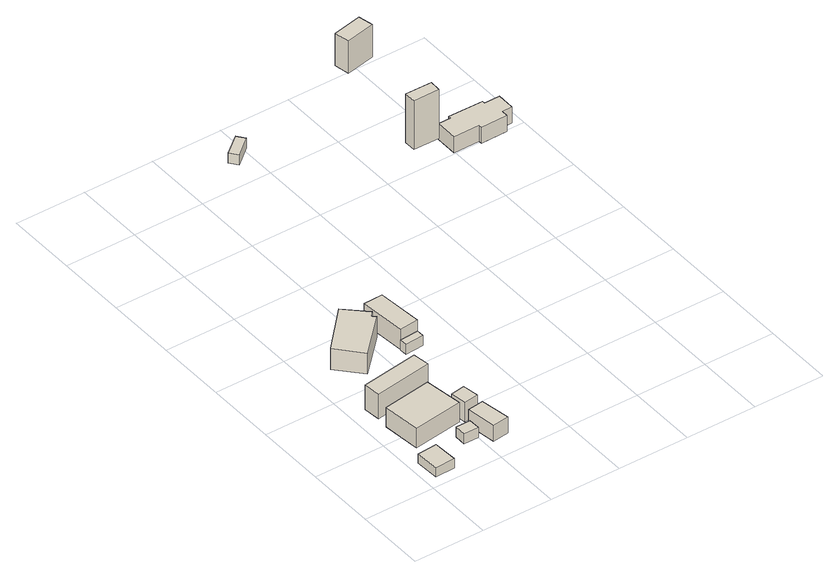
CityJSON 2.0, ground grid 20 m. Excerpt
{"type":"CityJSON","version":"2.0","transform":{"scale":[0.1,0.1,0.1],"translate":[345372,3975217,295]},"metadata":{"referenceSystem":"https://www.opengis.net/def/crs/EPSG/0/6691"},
"CityObjects":{
"building1":{"type":"Building","attributes":{"measuredHeight":2.8},"geometry":[{"type":"Solid","lod":"1","boundaries":[[[[0,1,2,3]],[[2,4,5,3]],[[1,6,4,2]],[[0,7,6,1]],[[3,5,7,0]],[[4,6,7,5]]]]}]},
"building2":{"type":"Building","attributes":{"measuredHeight":8.1},"geometry":[{"type":"Solid","lod":"1","boundaries":[[[[8,9,10,11]],[[10,12,13,11]],[[9,14,12,10]],[[8,15,14,9]],[[11,13,15,8]],[[12,14,15,13]]]]}]},
"building3":{"type":"Building","attributes":{"measuredHeight":3},"geometry":[{"type":"Solid","lod":"1","boundaries":[[[[16,17,18,19]],[[18,20,21,19]],[[17,22,20,18]],[[16,23,22,17]],[[19,21,23,16]],[[20,22,23,21]]]]}]},
"building4":{"type":"Building","attributes":{"measuredHeight":10.4},"geometry":[{"type":"Solid","lod":"1","boundaries":[[[[24,25,26,27]],[[26,28,29,27]],[[25,30,28,26]],[[24,31,30,25]],[[27,29,31,24]],[[28,30,31,29]]]]}]},
"building5":{"type":"Building","attributes":{"measuredHeight":5.4},"geometry":[{"type":"Solid","lod":"1","boundaries":[[[[32,33,34,35]],[[34,36,37,35]],[[33,38,36,34]],[[32,39,38,33]],[[35,37,39,32]],[[36,38,39,37]]]]}]},
"building6":{"type":"Building","attributes":{"measuredHeight":5.9},"geometry":[{"type":"Solid","lod":"1","boundaries":[[[[40,41,42,43]],[[42,44,45,43]],[[41,46,44,42]],[[40,47,46,41]],[[43,45,47,40]],[[44,46,47,45]]]]}]},
"building7":{"type":"Building","attributes":{"measuredHeight":8.9},"geometry":[{"type":"Solid","lod":"1","boundaries":[[[[48,49,50,51,52,53]],[[52,54,55,53]],[[51,56,54,52]],[[50,57,56,51]],[[49,58,57,50]],[[48,59,58,49]],[[53,55,59,48]],[[54,56,57,58,59,55]]]]}]},
"building8":{"type":"Building","attributes":{"measuredHeight":3},"geometry":[{"type":"Solid","lod":"1","boundaries":[[[[60,61,62,63]],[[62,64,65,63]],[[61,66,64,62]],[[60,67,66,61]],[[63,65,67,60]],[[64,66,67,65]]]]}]},
"building9":{"type":"Building","attributes":{"measuredHeight":6.1},"geometry":[{"type":"Solid","lod":"1","boundaries":[[[[68,69,70,71]],[[70,72,73,71]],[[69,74,72,70]],[[68,75,74,69]],[[71,73,75,68]],[[72,74,75,73]]]]}]},
"building10":{"type":"Building","attributes":{"measuredHeight":3},"geometry":[{"type":"Solid","lod":"1","boundaries":[[[[76,77,78,79]],[[78,80,81,79]],[[77,82,80,78]],[[76,83,82,77]],[[79,81,83,76]],[[80,82,83,81]]]]}]},
"building11":{"type":"Building","attributes":{"measuredHeight":14.8},"geometry":[{"type":"Solid","lod":"1","boundaries":[[[[84,85,86,87]],[[86,88,89,87]],[[85,90,88,86]],[[84,91,90,85]],[[87,89,91,84]],[[88,90,91,89]]]]}]},
"building12":{"type":"Building","attributes":{"measuredHeight":9.8},"geometry":[{"type":"Solid","lod":"1","boundaries":[[[[92,93,94,95]],[[94,96,97,95]],[[93,98,96,94]],[[92,99,98,93]],[[95,97,99,92]],[[96,98,99,97]]]]}]},
"building13":{"type":"Building","attributes":{"measuredHeight":5.9},"geometry":[{"type":"Solid","lod":"1","boundaries":[[[[100,101,102,103,104,105,106,107,108,109,110,111]],[[110,112,113,111]],[[109,114,112,110]],[[108,115,114,109]],[[107,116,115,108]],[[106,117,116,107]],[[105,118,117,106]],[[104,119,118,105]],[[103,120,119,104]],[[102,121,120,103]],[[101,122,121,102]],[[100,123,122,101]],[[111,113,123,100]],[[112,114,115,116,117,118,119,120,121,122,123,113]]]]}]}
},
"vertices":[
[62,73,35],[65,4,35],[9,1,35],[6,69,35],[9,1,63],[6,69,63],[65,4,63],[62,73,63],
[170,255,26],[185,147,26],[44,127,26],[34,235,26],[44,127,85],[34,235,85],[185,147,85],[170,255,85],
[183,102,30],[184,69,30],[141,69,30],[142,102,30],[141,69,60],[142,102,60],[184,69,60],[183,102,60],
[44,279,17],[39,327,17],[201,351,17],[208,304,17],[201,351,91],[208,304,91],[39,327,91],[44,279,91],
[247,140,16],[261,55,16],[214,49,16],[202,134,16],[214,49,64],[202,134,64],[261,55,64],[247,140,64],
[234,197,20],[241,152,20],[200,145,20],[193,190,20],[200,145,79],[193,190,79],[241,152,79],[234,197,79],
[224,550,21],[212,538,21],[222,529,21],[121,428,21],[60,495,21],[166,606,21],[60,495,84],[166,606,84],[121,428,84],[222,529,84],[212,538,84],[224,550,84],
[303,476,6],[303,454,6],[250,450,6],[249,472,6],[250,450,36],[249,472,36],[303,454,36],[303,476,36],
[292,604,8],[303,476,8],[249,472,8],[238,602,8],[249,472,69],[238,602,69],[303,476,69],[292,604,69],
[241,1123,211],[258,1102,211],[206,1059,211],[189,1081,211],[206,1059,241],[189,1081,241],[258,1102,241],[241,1123,241],
[768,1056,52],[767,1023,52],[693,1024,52],[693,1057,52],[693,1024,200],[693,1057,200],[767,1023,200],[768,1056,200],
[733,1299,161],[742,1256,161],[659,1239,161],[651,1282,161],[659,1239,259],[651,1282,259],[742,1256,259],[733,1299,259],
[777,1040,33],[813,1040,33],[813,1048,33],[912,1047,33],[912,1039,33],[956,1039,33],[956,988,33],[927,988,33],[927,969,33],[851,968,33],[851,977,33],[777,977,33],[851,977,81],[777,977,81],[851,968,81],[927,969,81],[927,988,81],[956,988,81],[956,1039,81],[912,1039,81],[912,1047,81],[813,1048,81],[813,1040,81],[777,1040,81]
]}
